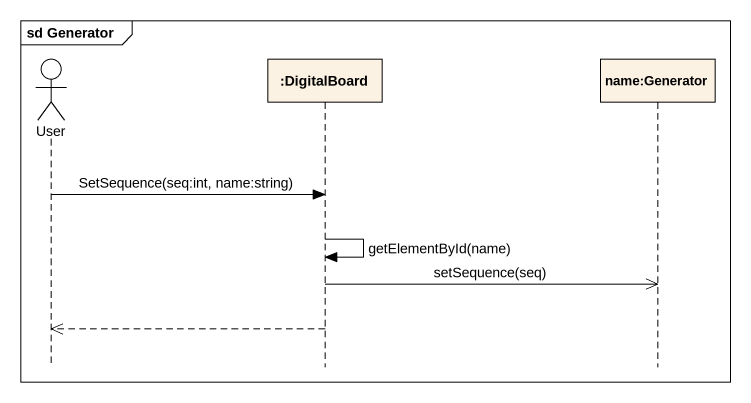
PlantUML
@startuml
mainframe sd Generator
hide footbox
actor User
participant ":DigitalBoard" as DigitalBoard
participant "name:Generator" as name_Generator

User -> DigitalBoard : SetSequence(seq:int, name:string)
DigitalBoard -> DigitalBoard : getElementById(name)
DigitalBoard ->> name_Generator : setSequence(seq)
DigitalBoard -->> User
@enduml
